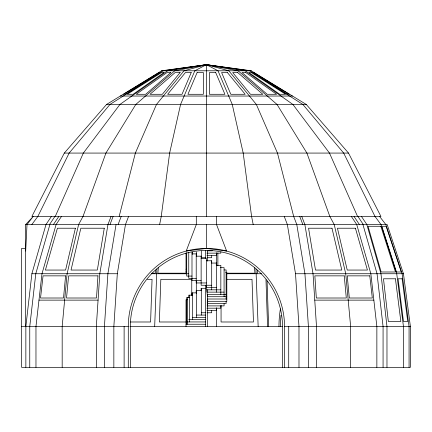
<?xml version="1.0" encoding="UTF-8"?>
<svg xmlns="http://www.w3.org/2000/svg" width="432" height="432" viewBox="0 0 432 432"><rect width="100%" height="100%" fill="white"/><g stroke="black" fill="none" stroke-linecap="round" stroke-linejoin="round"><path stroke-width="0.65" d="M154.678 326.527L156.875 269.082M25.677 251.068L27.011 224.537L33.221 216.448L25.677 224.537L25.677 326.527M128.574 216.448L125.469 224.537L117.32 273.737L113.848 326.527L113.848 367.324M155.498 270.502L155.266 273.191L151.945 273.191M158.328 267.813L157.869 273.191L186.192 273.191M51.37 216.448L45.992 224.537L31.876 273.737L25.855 326.527L25.855 367.324M116.046 224.537L107.897 273.737L104.425 326.527L104.425 367.324M159.635 224.537L161.244 216.448L169.636 153.074L180.571 104.452L194.81 70.794L206.415 64.676L251.246 70.794L306.277 104.452L348.527 153.074L380.943 216.448L61.479 216.448L56.101 224.537L41.985 273.737L35.969 326.527L35.969 367.324M119.151 216.448L135.362 153.074L156.481 104.452L184 70.794L206.415 64.676L249.718 70.794L302.875 104.452L343.683 153.074L374.998 216.448L380.992 224.537L396.738 273.737L403.45 326.527L403.45 367.324M49.896 224.537L35.78 273.737L29.759 326.527L29.759 367.324M111.062 216.448L107.957 224.537L99.808 273.737L96.331 326.527L96.331 367.324M109.998 224.537L113.098 216.448M118.087 224.537L121.192 216.448M55.269 216.448L83.344 153.074L119.929 104.452L167.589 70.794L206.415 64.676L245.241 70.794L292.901 104.452L329.486 153.074L357.561 216.448M350.654 367.324L350.654 326.527L345.74 273.737L334.217 224.537L329.827 216.448L306.904 153.074L277.031 104.452L238.118 70.794L206.415 64.676L161.584 70.794L106.553 104.452L64.303 153.074L31.887 216.448L61.29 216.448M49.523 224.537L54.902 216.448M53.428 224.537L58.806 216.448M31.838 224.537L37.838 216.448L69.147 153.074L109.955 104.452L163.112 70.794L206.415 64.676L228.83 70.794L256.349 104.452L277.468 153.074L293.679 216.448L296.784 224.537L304.933 273.737L308.41 326.527L308.41 367.324M253.195 224.537L251.586 216.448L243.194 153.074L232.259 104.452L218.02 70.794L206.415 64.676L205.141 65.075L206.415 64.676L207.706 65.038L206.415 64.676L174.717 70.794L135.799 104.452L105.926 153.074L83.009 216.448L78.619 224.537L67.09 273.737L62.176 326.527L62.176 367.324M216.529 216.448L216.529 224.537L226.638 251.068L206.415 248.405L186.197 251.068L196.301 224.537L196.301 216.448M161.584 70.794L251.246 70.794M120.312 96.034L292.518 96.034M106.553 104.452L306.277 104.452M64.303 153.074L348.527 153.074M25.677 224.537L387.153 224.537L403.45 273.737L410.4 326.527L410.4 367.324L21.6 367.324L21.6 248.405L25.677 248.405M207.139 250.846L212.431 250.846M206.923 253.141L220.838 253.141L220.838 251.991M191.992 253.892L196.549 253.892M206.923 255.436L216.616 255.436L216.616 253.141M196.214 256.181L201.307 256.181M201.307 257.726L205.546 257.726M207.074 257.726L211.696 257.726L211.696 255.436M201.134 258.476L206.415 258.476L206.415 287.539L216.616 287.539M206.415 260.771L211.696 260.771L211.696 289.834M220.369 267.651L224.078 267.651L224.078 296.714M186.019 269.195L186.683 269.195M224.078 269.946L226.12 269.946L226.12 299.009M186.019 271.49L186.71 271.49M225.477 272.236L226.816 272.236L226.816 301.304L207.398 301.304M226.638 273.191L254.961 273.191L254.502 267.813M31.876 273.737L117.32 273.737M151.751 273.737L188.752 273.78M226.487 273.737L261.576 273.737M284.256 216.448L287.361 224.537L295.51 273.737L403.45 273.737M226.519 274.531L226.816 274.531M191.992 276.075L186.71 276.075L186.71 252.666M196.214 278.37L188.752 278.37L188.752 252.266M147.361 279.31L152.059 279.31L150.601 321.991L130.475 321.991M226.449 279.31L252.007 279.31L253.46 321.991L221.065 321.991L221.065 305.321M201.134 280.66L191.992 280.66L191.992 252.169M206.415 282.955L196.214 282.955L196.214 253.892M211.696 285.25L201.134 285.25L201.134 256.181M205.297 288.29L201.134 288.29L201.134 290.585M220.838 289.834L206.68 289.834L206.68 285.25M201.307 290.585L196.214 290.585L196.214 292.88M224.078 292.129L206.923 292.129L206.923 289.834M196.549 292.88L191.992 292.88L191.992 295.169M226.12 294.424L207.139 294.424L207.139 289.834M192.461 295.169L188.752 295.169L188.752 297.464M226.816 296.714L207.301 296.714L207.301 294.424M189.324 297.464L186.71 297.464L186.683 324.238M226.816 299.009L207.398 299.009L207.436 326.527M187.353 299.759L186.019 299.759L186.019 326.527M38.977 300.132L98.069 300.132M314.761 300.132L373.853 300.132M207.301 303.593L226.12 303.593L226.12 301.304M207.139 305.888L224.078 305.888L224.078 303.593M206.923 308.183L220.838 308.183L220.838 305.888M206.923 310.478L216.616 310.478L216.616 308.183M201.307 312.768L205.546 312.768M207.074 312.768L211.696 312.768L211.696 310.478M196.549 315.063L205.546 315.063M192.461 317.358L205.697 317.358M188.752 319.648L205.697 319.648M187.353 321.943L205.529 321.943M186.365 321.991L159.37 321.991L160.823 279.31L191.765 279.31L191.765 295.315M186.019 324.238L205.432 324.238M21.6 326.527L128.288 326.527A78.127 78.127 0 0 1 206.415 248.405L206.415 224.537M129.929 326.527L282.722 326.527M206.415 248.405A78.127 78.127 0 0 1 284.542 326.527L410.4 326.527M379.609 216.448L385.819 224.537L402.116 273.737L409.066 326.527L409.066 367.324M361.465 216.448L366.838 224.537L380.954 273.737L386.975 326.527L386.975 367.324M357.928 216.448L363.307 224.537M354.029 216.448L359.402 224.537M351.351 216.448L356.729 224.537L370.845 273.737L376.861 326.527L376.861 367.324M301.768 216.448L304.873 224.537L313.022 273.737L316.499 326.527L316.499 367.324M299.732 216.448L302.837 224.537M362.939 224.537L377.05 273.737L383.071 326.527L383.071 367.324M257.332 270.502L257.564 273.191M255.955 269.082L258.152 326.527M295.51 273.737L298.987 326.527L298.987 367.324M267.084 281.086L268.634 326.527M265.982 279.747L267.575 326.527M288.711 326.527L288.711 367.324M284.542 326.527L284.542 367.324M282.501 367.324L282.501 326.527A76.086 76.086 0 0 0 206.415 250.441A76.086 76.086 0 0 0 130.329 326.527L130.329 367.324M220.838 294.424L220.838 265.356L216.281 265.356L216.281 263.061M217.874 253.022L217.874 265.793M216.616 292.129L216.616 263.061L211.523 263.061L211.523 260.771M216.529 252.844L216.529 265.648M216.529 307.816L216.529 326.527M207.436 250.295L207.436 261.063M207.398 294.424L207.398 303.593M207.301 301.304L207.301 305.888M206.415 64.676L206.415 216.448M205.394 250.36L205.394 258.433M205.394 285.217L205.394 326.527M201.307 251.003L201.307 258.476M201.307 288.29L201.307 315.063M196.549 251.953L196.549 256.662M196.549 290.585L196.549 317.358M196.301 280.417L196.301 293.117M192.461 252.169L192.461 254.248M192.461 292.88L192.461 319.648M189.324 295.169L189.324 321.943M187.353 297.464L187.353 324.238M186.019 253.06L186.019 273.78M128.288 326.527L128.288 367.324M124.119 326.527L124.119 367.324M280.411 326.527A76.086 53.8 -90 0 1 281.005 315.274M278.969 326.527A78.127 55.242 90 0 1 280.406 308.853M97.967 275.859L96.509 298.01L66.533 298.01L68.591 275.859L97.967 275.859M65.588 275.859L63.526 298.01L40.522 298.01L43.049 275.859L65.588 275.859M104.269 228.22L97.34 270.054L71.032 270.054L80.833 228.22L104.269 228.22M75.389 228.22L65.594 270.054L45.403 270.054L57.407 228.22L75.389 228.22M191.225 72.538L182.023 94.289L167.638 94.289L185.42 72.538L191.225 72.538M197.127 72.538L187.925 94.289L203.359 94.289L203.359 72.538L197.127 72.538M180.128 72.538L162.346 94.289L149.996 94.289L175.144 72.538L180.128 72.538M170.818 72.538L145.67 94.289L136.193 94.289L166.995 72.538L170.818 72.538M163.939 72.538L133.137 94.289L127.181 94.289L161.536 72.538L163.939 72.538M159.953 72.538L125.599 94.289L123.568 94.289L159.133 72.538L159.953 72.538M215.703 72.538L209.471 72.538L209.471 94.289L224.905 94.289L215.703 72.538M227.41 72.538L221.605 72.538L230.812 94.289L245.192 94.289L227.41 72.538M237.692 72.538L232.702 72.538L250.484 94.289L262.84 94.289L237.692 72.538M245.835 72.538L242.012 72.538L267.16 94.289L276.637 94.289L245.835 72.538M251.294 72.538L248.891 72.538L279.693 94.289L285.649 94.289L251.294 72.538M253.697 72.538L252.877 72.538L287.231 94.289L289.262 94.289L253.697 72.538M380.846 226.282L368.042 226.282L381.159 271.993L395.474 271.993L380.846 226.282M386.159 226.282L381.791 226.282L396.419 271.993L401.301 271.993L386.159 226.282M331.997 228.22L308.561 228.22L315.49 270.054L341.798 270.054L331.997 228.22M355.423 228.22L337.441 228.22L347.236 270.054L367.427 270.054L355.423 228.22M344.239 275.859L314.863 275.859L316.321 298.01L346.302 298.01L344.239 275.859M369.781 275.859L347.242 275.859L349.304 298.01L372.308 298.01L369.781 275.859M395.426 278.791L383.481 278.791L388.352 321.473L400.853 321.473L395.426 278.791M402.116 278.791L398.045 278.791L403.472 321.473L407.738 321.473L402.116 278.791"/></g></svg>
